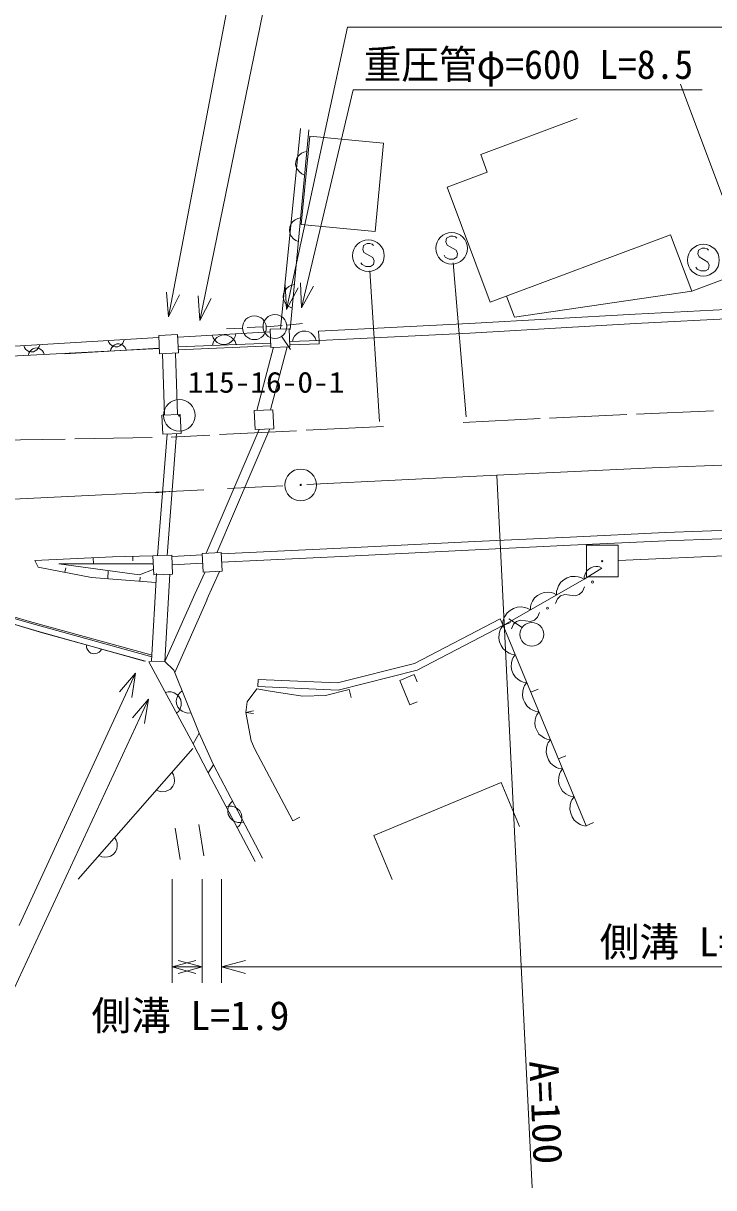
# Model space of a CAD drawing. Units: millimetres, scale not verified. Extents: x 40000 to 680000, y 20000 to 380000.
# Drawn here: x 449464 to 492996, y 243908 to 317355 of the extents above; entities that cross this region are included whole.
import ezdxf
from ezdxf.enums import TextEntityAlignment as Align

# ---------------------------------------------------------------- set-up
doc = ezdxf.new("R2010")
doc.units = ezdxf.units.MM
doc.header["$LTSCALE"] = 1000
doc.linetypes.add('CHAIN', pattern=[18.5, 12, -1.5, 3.5, -1.5])
for name, color, linetype, lineweight in [('M-BGD', 7, 'Continuous', 13), ('M-BGD-EXST', 7, 'Continuous', 13), ('M-BMK', 2, 'CHAIN', 13), ('M-BMK-ROW', 30, 'Continuous', 13), ('M-BMK-SRVR', 3, 'Continuous', 13), ('M-STR-HTXT', 7, 'Continuous', 13), ('M-STR-STRC', 7, 'Continuous', 13)]:
    doc.layers.add(name, color=color, linetype=linetype, lineweight=lineweight)
doc.styles.add('ＭＳ ゴシック', font='')
doc.styles.get('ＭＳ ゴシック').set_extended_font_data('MS Gothic')

msp = doc.modelspace()

# ---------------------------------------------------------------- linework, layer by layer
at = {"layer": 'M-BGD'}
for p, q in [((493896, 305538), (490892, 313519)), ((465690, 298090), (466941, 310711)), ((478306, 309070), (484392, 311344)), ((467471, 310627), (466292, 298031)), ((467525, 310230), (466983, 304659)), ((472170, 309800), (467525, 310230)), ((467160, 309232), (467002, 309156)), ((467345, 309275), (467160, 309232)), ((471655, 304227), (472170, 309800)), ((466659, 308706), (466636, 308467)), ((466735, 308880), (466659, 308706)), ((466839, 309021), (466735, 308880)), ((467002, 309156), (466839, 309021)), ((478719, 307964), (478306, 309070)), ((466636, 308467), (466679, 308282)), ((466679, 308282), (466755, 308125)), ((466755, 308125), (466890, 307961)), ((466890, 307961), (467031, 307858)), ((467031, 307858), (467205, 307781)), ((478719, 307964), (476180, 307012)), ((476180, 307012), (478900, 299757)), ((466446, 304822), (466342, 304681)), ((466609, 304957), (466446, 304822)), ((466767, 305033), (466609, 304957)), ((466952, 305076), (466767, 305033)), ((466266, 304507), (466243, 304268)), ((466243, 304268), (466286, 304084)), ((466342, 304681), (466266, 304507)), ((466286, 304084), (466362, 303926)), ((466983, 304659), (471655, 304227)), ((466362, 303926), (466497, 303763)), ((466497, 303763), (466638, 303659)), ((466638, 303659), (466812, 303582)), ((478900, 299757), (490265, 304004)), ((490265, 304004), (491608, 300450)), ((491608, 300450), (497979, 302857)), ((465949, 300482), (465873, 300309)), ((466053, 300623), (465949, 300482)), ((466216, 300758), (466053, 300623)), ((466374, 300834), (466216, 300758)), ((466559, 300877), (466374, 300834)), ((480433, 298812), (491608, 300450)), ((465873, 300309), (465850, 300070)), ((465850, 300070), (465893, 299885)), ((465893, 299885), (465969, 299727)), ((465969, 299727), (466104, 299564)), ((479935, 300144), (480433, 298812)), ((488038, 299008), (500723, 299668)), ((466104, 299564), (466245, 299460)), ((466245, 299460), (466419, 299384)), ((477576, 298414), (488035, 299008)), ((488069, 298409), (500754, 299069)), ((464582, 298202), (463583, 298162)), ((464781, 298212), (465778, 298292)), ((466077, 298311), (467071, 298416)), ((468086, 297946), (477580, 298414)), ((477610, 297815), (488069, 298409)), ((457979, 297526), (426053, 295631)), ((459190, 297719), (458002, 297665)), ((458002, 297665), (458055, 296516)), ((459243, 296570), (459190, 297719)), ((459229, 297562), (465008, 297898)), ((461370, 297686), (461440, 297510)), ((461440, 297510), (461539, 297366)), ((461664, 297527), (461520, 297371)), ((461810, 297623), (461664, 297527)), ((461987, 297691), (461810, 297623)), ((462227, 297701), (461987, 297691)), ((462409, 297649), (462227, 297701)), ((463284, 298123), (462284, 298082)), ((462563, 297565), (462409, 297649)), ((462719, 297421), (462563, 297565)), ((462737, 297435), (462818, 297590)), ((462818, 297590), (462867, 297774)), ((466234, 298093), (465034, 298061)), ((465034, 298061), (465065, 296914)), ((465752, 297610), (466312, 296782)), ((466264, 296946), (466234, 298093)), ((466488, 297465), (466435, 297283)), ((466572, 297618), (466488, 297465)), ((466716, 297774), (466572, 297618)), ((466863, 297869), (466716, 297774)), ((467040, 297936), (466863, 297869)), ((467280, 297945), (467040, 297936)), ((467462, 297892), (467280, 297945)), ((467616, 297808), (467462, 297892)), ((467771, 297664), (467616, 297808)), ((467867, 297517), (467771, 297664)), ((467933, 297340), (467867, 297517)), ((468086, 297946), (468116, 297346)), ((468116, 297346), (477610, 297815)), ((458040, 296846), (447705, 296318)), ((449498, 297023), (449545, 296905)), ((449545, 296905), (449611, 296809)), ((449611, 296809), (449717, 296715)), ((449973, 296754), (449878, 296649)), ((450070, 296819), (449973, 296754)), ((450187, 296865), (450070, 296819)), ((450347, 296874), (450187, 296865)), ((450220, 296685), (450316, 296751)), ((450316, 296751), (450410, 296856)), ((450469, 296840), (450347, 296874)), ((450410, 296856), (450464, 296960)), ((450464, 296960), (450497, 297082)), ((450572, 296785), (450469, 296840)), ((450677, 296690), (450572, 296785)), ((458031, 296862), (452083, 296498)), ((454819, 297339), (454866, 297221)), ((454866, 297221), (454932, 297125)), ((454932, 297125), (455038, 297031)), ((454990, 296810), (454957, 296689)), ((455045, 296913), (454990, 296810)), ((455038, 297031), (455141, 296977)), ((455140, 297018), (455045, 296913)), ((455237, 297083), (455140, 297018)), ((455141, 296977), (455264, 296944)), ((455355, 297129), (455237, 297083)), ((455264, 296944), (455423, 296954)), ((455514, 297138), (455355, 297129)), ((455423, 296954), (455541, 297001)), ((455636, 297104), (455514, 297138)), ((455541, 297001), (455637, 297067)), ((455739, 297049), (455636, 297104)), ((455637, 297067), (455731, 297172)), ((455731, 297172), (455785, 297276)), ((455844, 296954), (455739, 297049)), ((455785, 297276), (455818, 297398)), ((455909, 296857), (455844, 296954)), ((455955, 296740), (455909, 296857)), ((465045, 297189), (459221, 296944)), ((465045, 297189), (459221, 296944)), ((465053, 297009), (459229, 296765)), ((461436, 297217), (461384, 297035)), ((461520, 297371), (461436, 297217)), ((461539, 297366), (461697, 297225)), ((461697, 297225), (461852, 297144)), ((461852, 297144), (462035, 297094)), ((462035, 297094), (462275, 297108)), ((462275, 297108), (462451, 297178)), ((462451, 297178), (462596, 297277)), ((462596, 297277), (462737, 297435)), ((462815, 297275), (462719, 297421)), ((462883, 297098), (462815, 297275)), ((465240, 296918), (464197, 292937)), ((466094, 296941), (465054, 292972)), ((465065, 296914), (466264, 296946)), ((468116, 297346), (466252, 297276)), ((468116, 297346), (466252, 297276)), ((468123, 297147), (466260, 297076)), ((468116, 297346), (468123, 297147)), ((449717, 296715), (449820, 296661)), ((449823, 296546), (449789, 296425)), ((449820, 296661), (449943, 296628)), ((449878, 296649), (449823, 296546)), ((449943, 296628), (450102, 296638)), ((450102, 296638), (450220, 296685)), ((450742, 296593), (450677, 296690)), ((450788, 296476), (450742, 296593)), ((458055, 296516), (459243, 296570)), ((458365, 292647), (458237, 296522)), ((459184, 292674), (459056, 296549)), ((459352, 292687), (458193, 292630)), ((458193, 292630), (458253, 291431)), ((459412, 291489), (459352, 292687)), ((465202, 292979), (464026, 292926)), ((464026, 292926), (464080, 291727)), ((465256, 291780), (465202, 292979)), ((461001, 283927), (464336, 291739)), ((461669, 283963), (465001, 291769)), ((464080, 291727), (465256, 291780)), ((452103, 291132), (447228, 291053)), ((457584, 291221), (452710, 291139)), ((457933, 283772), (458530, 291445)), ((458253, 291431), (459412, 291489)), ((458536, 283795), (459134, 291475)), ((489944, 285227), (483936, 284952)), ((495956, 285460), (489944, 285227)), ((469936, 284265), (461941, 283889)), ((477934, 284669), (469936, 284265)), ((483936, 284952), (477934, 284669)), ((483961, 284433), (477960, 284149)), ((489968, 284707), (483961, 284433)), ((495976, 284940), (489968, 284707)), ((455090, 283705), (450196, 283467)), ((453867, 283645), (453885, 283260)), ((457638, 283760), (455090, 283705)), ((456364, 283732), (456370, 283445)), ((458831, 283807), (457638, 283760)), ((457638, 283760), (457685, 282561)), ((458878, 282608), (458831, 283807)), ((460739, 283823), (458843, 283718)), ((461934, 283977), (460736, 283913)), ((460736, 283913), (460800, 282725)), ((461998, 282790), (461934, 283977)), ((469961, 283746), (461966, 283369)), ((477960, 284149), (469961, 283746)), ((450196, 283467), (450398, 283057)), ((450398, 283057), (453772, 282400)), ((457628, 283251), (451705, 283265)), ((451705, 283265), (456793, 282557)), ((452085, 282728), (452140, 283011)), ((454786, 282322), (454825, 282831)), ((456793, 282557), (457658, 282901)), ((460767, 283303), (458871, 283199)), ((460800, 282725), (461998, 282790)), ((461841, 282781), (461034, 281010)), ((485936, 282993), (484826, 282287)), ((484995, 282826), (484905, 282676)), ((485113, 282932), (484995, 282826)), ((485244, 283015), (485113, 282932)), ((485390, 283077), (485244, 283015)), ((485563, 283095), (485390, 283077)), ((485693, 283085), (485563, 283095)), ((485801, 283061), (485693, 283085)), ((485936, 282993), (485801, 283061)), ((437731, 282756), (450363, 279013)), ((453772, 282400), (457828, 282089)), ((456814, 282167), (456833, 282413)), ((457552, 277151), (457872, 282649)), ((457685, 282561), (458878, 282608)), ((458380, 277102), (458701, 282601)), ((460900, 282718), (460279, 281355)), ((484826, 282287), (479714, 279373)), ((483367, 282100), (483218, 281877)), ((483556, 282254), (483367, 282100)), ((483765, 282372), (483556, 282254)), ((483993, 282457), (483765, 282372)), ((484261, 282471), (483993, 282457)), ((484459, 282446), (484261, 282471)), ((484623, 282401), (484459, 282446)), ((484826, 282287), (484623, 282401)), ((484860, 282555), (484836, 282447)), ((484836, 282447), (484840, 282295)), ((484905, 282676), (484860, 282555)), ((440754, 281861), (450681, 278917)), ((449835, 279534), (442150, 281795)), ((449862, 279630), (442187, 281888)), ((460279, 281355), (458380, 277102)), ((482080, 281378), (481882, 281265)), ((482297, 281458), (482080, 281378)), ((482552, 281471), (482297, 281458)), ((482740, 281448), (482552, 281471)), ((482896, 281405), (482740, 281448)), ((483089, 281297), (482896, 281405)), ((483094, 281530), (483089, 281297)), ((483139, 281693), (483094, 281530)), ((483218, 281877), (483139, 281693)), ((483340, 281250), (483601, 281325)), ((483601, 281325), (483929, 281286)), ((484257, 281247), (484518, 281322)), ((484518, 281322), (484714, 281511)), ((484714, 281511), (484843, 281814)), ((461064, 281004), (459010, 276404)), ((481443, 280577), (481438, 280356)), ((481486, 280733), (481443, 280577)), ((481561, 280907), (481486, 280733)), ((481703, 281119), (481561, 280907)), ((481882, 281265), (481703, 281119)), ((483015, 280757), (483144, 281061)), ((483144, 281061), (483340, 281250)), ((483929, 281286), (484257, 281247)), ((479830, 279946), (479750, 279762)), ((479979, 280169), (479830, 279946)), ((480168, 280322), (479979, 280169)), ((480376, 280441), (480168, 280322)), ((480605, 280525), (480376, 280441)), ((480873, 280540), (480605, 280525)), ((481071, 280515), (480873, 280540)), ((481235, 280470), (481071, 280515)), ((481438, 280356), (481235, 280470)), ((481703, 279703), (481892, 279886)), ((481892, 279886), (482018, 280181)), ((457561, 277398), (449835, 279534)), ((457587, 277495), (449862, 279630)), ((479540, 279788), (474126, 276978)), ((479749, 279384), (474289, 276550)), ((479576, 279186), (479511, 279029)), ((479540, 279788), (479714, 279373)), ((479714, 279373), (479576, 279186)), ((479706, 279598), (479700, 279365)), ((479750, 279762), (479706, 279598)), ((479714, 279373), (480176, 279565)), ((479714, 279373), (484953, 266742)), ((479714, 279373), (484953, 266742)), ((480909, 279236), (480083, 279801)), ((480245, 279155), (480370, 279450)), ((480370, 279450), (480560, 279633)), ((480560, 279633), (480813, 279706)), ((480813, 279706), (481131, 279668)), ((481131, 279668), (481449, 279630)), ((481449, 279630), (481703, 279703)), ((450363, 279013), (457112, 277128)), ((450681, 278917), (457161, 277112)), ((479461, 278835), (479442, 278567)), ((479442, 278567), (479497, 278330)), ((479511, 279029), (479461, 278835)), ((453439, 278148), (453446, 278022)), ((453446, 278022), (453477, 277910)), ((453477, 277910), (453546, 277786)), ((453546, 277786), (453626, 277702)), ((453626, 277702), (453731, 277631)), ((454124, 277626), (454247, 277695)), ((454247, 277695), (454332, 277775)), ((454332, 277775), (454403, 277880)), ((479497, 278330), (479589, 278109)), ((479589, 278109), (479718, 277902)), ((479718, 277902), (479921, 277727)), ((479921, 277727), (480093, 277625)), ((453731, 277631), (453885, 277588)), ((453885, 277588), (454012, 277595)), ((454012, 277595), (454124, 277626)), ((457384, 277083), (458380, 277102)), ((460167, 271900), (457384, 277083)), ((458380, 277102), (458954, 276543)), ((474126, 276978), (469275, 275749)), ((480093, 277625), (480250, 277560)), ((480240, 277015), (480222, 276760)), ((480287, 277199), (480240, 277015)), ((480250, 277560), (480480, 277526)), ((480349, 277348), (480287, 277199)), ((480480, 277526), (480349, 277348)), ((458954, 276543), (460544, 272570)), ((474289, 276550), (469322, 275291)), ((474102, 276288), (473197, 275911)), ((474102, 276288), (474295, 275826)), ((480222, 276760), (480274, 276535)), ((480274, 276535), (480362, 276324)), ((480362, 276324), (480484, 276128)), ((464268, 275970), (464248, 275516)), ((469322, 275291), (464248, 275516)), ((469275, 275749), (464268, 275970)), ((473197, 275911), (473839, 274356)), ((480484, 276128), (480677, 275962)), ((480677, 275962), (480840, 275865)), ((480840, 275865), (480989, 275803)), ((480989, 275803), (481208, 275771)), ((481070, 275583), (481005, 275426)), ((481208, 275771), (481070, 275583)), ((458608, 275184), (458421, 275152)), ((458783, 275176), (458608, 275184)), ((458986, 275115), (458783, 275176)), ((459136, 275025), (458986, 275115)), ((459136, 274796), (459109, 274623)), ((459274, 274895), (459136, 275025)), ((459220, 274991), (459136, 274796)), ((459326, 275130), (459220, 274991)), ((459388, 274684), (459274, 274895)), ((459471, 275253), (459326, 275130)), ((464180, 275385), (463583, 274552)), ((465040, 275236), (464180, 275385)), ((467058, 274906), (465040, 275236)), ((468514, 274963), (467058, 274906)), ((470016, 275323), (468514, 274963)), ((470016, 275323), (470132, 274837)), ((480955, 275233), (480936, 274965)), ((480936, 274965), (480991, 274728)), ((481005, 275426), (480955, 275233)), ((480991, 274728), (481083, 274506)), ((481460, 275163), (481922, 275354)), ((459109, 274623), (459120, 274434)), ((459120, 274434), (459209, 274211)), ((459131, 273831), (459261, 273969)), ((459209, 274211), (459331, 274066)), ((459261, 273969), (459350, 274119)), ((459331, 274066), (459471, 273960)), ((459350, 274119), (459412, 274322)), ((459420, 274497), (459388, 274684)), ((459412, 274322), (459420, 274497)), ((459471, 273960), (459666, 273877)), ((463583, 274552), (463491, 273889)), ((463491, 273889), (463982, 273983)), ((473839, 274356), (474301, 274547)), ((481083, 274506), (481212, 274300)), ((481212, 274300), (481415, 274124)), ((481415, 274124), (481587, 274022)), ((481587, 274022), (481744, 273957)), ((459666, 273877), (459838, 273849)), ((459838, 273849), (460028, 273860)), ((463491, 273889), (463987, 273821)), ((463491, 273889), (463834, 272097)), ((481734, 273412), (481716, 273158)), ((481781, 273596), (481734, 273412)), ((481744, 273957), (481975, 273923)), ((481843, 273745), (481781, 273596)), ((481975, 273923), (481843, 273745)), ((460167, 271900), (460544, 272570)), ((461463, 270573), (460544, 272570)), ((481716, 273158), (481768, 272933)), ((481768, 272933), (481856, 272722)), ((481856, 272722), (481978, 272526)), ((481978, 272526), (482171, 272359)), ((460167, 271900), (461128, 270079)), ((463834, 272097), (464056, 271561)), ((482171, 272359), (482334, 272262)), ((482334, 272262), (482483, 272201)), ((482499, 271824), (482449, 271630)), ((482483, 272201), (482702, 272168)), ((482564, 271981), (482499, 271824)), ((482702, 272168), (482564, 271981)), ((452923, 263360), (460151, 271619)), ((464056, 271561), (466452, 267044)), ((482449, 271630), (482430, 271362)), ((482430, 271362), (482485, 271125)), ((482485, 271125), (482577, 270904)), ((483207, 270953), (483669, 271144)), ((461128, 270079), (461463, 270573)), ((461463, 270573), (464544, 264695)), ((482577, 270904), (482706, 270697)), ((482706, 270697), (482909, 270522)), ((482909, 270522), (483081, 270420)), ((483081, 270420), (483238, 270355)), ((483238, 270355), (483469, 270321)), ((483469, 270321), (483337, 270143)), ((458934, 269955), (458838, 270118)), ((458987, 269788), (458934, 269955)), ((458970, 269404), (459001, 269576)), ((459001, 269576), (458987, 269788)), ((464084, 264485), (461128, 270079)), ((483228, 269810), (483210, 269555)), ((483210, 269555), (483262, 269330)), ((483275, 269994), (483228, 269810)), ((483337, 270143), (483275, 269994)), ((457850, 268990), (458025, 268916)), ((458025, 268916), (458197, 268885)), ((458197, 268885), (458409, 268899)), ((458409, 268899), (458575, 268953)), ((458575, 268953), (458739, 269049)), ((458739, 269049), (458897, 269229)), ((458897, 269229), (458970, 269404)), ((471565, 266122), (479593, 269460)), ((479593, 269460), (480745, 266690)), ((483262, 269330), (483350, 269120)), ((483350, 269120), (483472, 268924)), ((483472, 268924), (483665, 268757)), ((462524, 268162), (462433, 268012)), ((462656, 268298), (462524, 268162)), ((483665, 268757), (483828, 268660)), ((483828, 268660), (483977, 268598)), ((483993, 268221), (483943, 268028)), ((483977, 268598), (484197, 268566)), ((484058, 268378), (483993, 268221)), ((484197, 268566), (484058, 268378)), ((462443, 267976), (462256, 267945)), ((462370, 267810), (462360, 267635)), ((462360, 267635), (462390, 267448)), ((462433, 268012), (462370, 267810)), ((462390, 267448), (462502, 267235)), ((462618, 267966), (462443, 267976)), ((462820, 267904), (462618, 267966)), ((462970, 267813), (462820, 267904)), ((463107, 267682), (462970, 267813)), ((463219, 267470), (463107, 267682)), ((463250, 267283), (463219, 267470)), ((483943, 268028), (483925, 267760)), ((483925, 267760), (483980, 267523)), ((483980, 267523), (484071, 267301)), ((460850, 264842), (460537, 266818)), ((462502, 267235), (462638, 267104)), ((462638, 267104), (462788, 267013)), ((462788, 267013), (462990, 266950)), ((462957, 266619), (463088, 266756)), ((462990, 266950), (463165, 266939)), ((463088, 266756), (463178, 266905)), ((463165, 266939), (463352, 266970)), ((463178, 266905), (463241, 267108)), ((463241, 267108), (463250, 267283)), ((466452, 267044), (466894, 267278)), ((484071, 267301), (484200, 267095)), ((484200, 267095), (484403, 266919)), ((484403, 266919), (484575, 266817)), ((484575, 266817), (484732, 266753)), ((484732, 266753), (484963, 266718)), ((484953, 266742), (485415, 266934)), ((455320, 265825), (455224, 265989)), ((459036, 266580), (459348, 264605)), ((472717, 263352), (471565, 266122)), ((455283, 265100), (455356, 265275)), ((455373, 265659), (455320, 265825)), ((455356, 265275), (455387, 265447)), ((455387, 265447), (455373, 265659)), ((454236, 264860), (454411, 264787)), ((454411, 264787), (454583, 264756)), ((454583, 264756), (454795, 264770)), ((454795, 264770), (454961, 264823)), ((454961, 264823), (455125, 264919)), ((455125, 264919), (455283, 265100))]:
    msp.add_line(p, q, dxfattribs=at)
for centre, radius in [((465331, 298231), 750), ((464033, 298153), 750), ((485358, 282112), 66), ((482516, 280469), 64), ((481527, 278812), 750)]:
    msp.add_circle(centre, radius, dxfattribs=at)
at = {"layer": 'M-BGD-EXST'}
for p, q in [((471146, 303455), (470906, 303335)), ((471306, 303455), (471146, 303455)), ((471466, 303415), (471306, 303455)), ((471546, 303335), (471466, 303415)), ((476152, 303804), (476112, 303564)), ((476112, 303564), (476192, 303364)), ((476392, 303924), (476152, 303804)), ((476192, 303364), (476752, 303044)), ((476552, 303924), (476392, 303924)), ((476712, 303884), (476552, 303924)), ((476792, 303804), (476712, 303884)), ((470906, 303335), (470866, 303095)), ((470866, 303095), (470946, 302895)), ((470946, 302895), (471506, 302575)), ((476072, 302604), (475992, 302724)), ((476312, 302484), (476072, 302604)), ((476792, 302604), (476592, 302484)), ((476752, 303044), (476832, 302844)), ((476832, 302844), (476792, 302604)), ((492030, 303054), (491990, 302814)), ((491990, 302814), (492070, 302614)), ((492270, 303174), (492030, 303054)), ((492070, 302614), (492630, 302294)), ((492430, 303174), (492270, 303174)), ((492590, 303134), (492430, 303174)), ((492670, 303054), (492590, 303134)), ((470826, 302135), (470746, 302255)), ((471066, 302015), (470826, 302135)), ((471346, 302015), (471066, 302015)), ((471546, 302135), (471346, 302015)), ((471506, 302575), (471586, 302375)), ((471586, 302375), (471546, 302135)), ((476592, 302484), (476312, 302484)), ((477397, 292531), (476566, 302249)), ((491950, 301854), (491870, 301974)), ((492630, 302294), (492710, 302094)), ((492710, 302094), (492670, 301854)), ((471916, 292240), (471321, 301734)), ((492190, 301734), (491950, 301854)), ((492470, 301734), (492190, 301734)), ((492670, 301854), (492470, 301734))]:
    msp.add_line(p, q, dxfattribs=at)
for centre in [(476472, 303164), (471226, 302695), (492350, 302414)]:
    msp.add_circle(centre, 1000, dxfattribs=at)
at = {"layer": 'M-BMK'}
for p, q in [((479319, 288851), (283098, 279108)), ((458863, 287835), (457804, 287736))]:
    msp.add_line(p, q, dxfattribs=at)
msp.add_lwpolyline([(479319, 288851), (489108, 289322), (498900, 289698), (508698, 289886), (518497, 289792), (523294, 289614), (528086, 289335), (529283, 289248)], dxfattribs=at)
at = {"layer": 'M-BMK-ROW'}
for p, q in [((484965, 282430), (484965, 284430)), ((484965, 284430), (486965, 284430)), ((486965, 284430), (486965, 282430)), ((486965, 283474), (497955, 283956)), ((486965, 282430), (484965, 282430))]:
    msp.add_line(p, q, dxfattribs=at)
msp.add_circle((485965, 283430), 40, dxfattribs=at)
at = {"layer": 'M-BMK-SRVR'}
for centre, radius in [((459300, 292624), 1000), ((459300, 292624), 40), ((466953, 288237), 1000), ((466953, 288237), 40)]:
    msp.add_circle(centre, radius, dxfattribs=at)
at = {"layer": 'M-STR-HTXT'}
for p, q in [((458622, 298836), (463743, 325718)), ((460601, 298603), (465256, 321412)), ((466070, 299301), (469911, 317106)), ((469911, 317106), (507927, 317106)), ((467001, 299417), (470260, 313150)), ((470260, 313150), (492277, 313150)), ((466070, 299301), (465976, 300856)), ((466797, 300679), (466070, 299301)), ((467001, 299417), (466939, 300974)), ((467756, 300780), (467001, 299417)), ((458622, 298836), (458490, 300388)), ((459316, 300230), (458622, 298836)), ((460601, 298603), (460489, 300156)), ((461312, 299989), (460601, 298603)), ((479319, 288851), (481551, 243908)), ((456544, 276367), (449197, 260447)), ((455534, 275181), (456544, 276367)), ((456544, 276367), (456297, 274829)), ((457361, 274734), (448891, 256467)), ((456349, 273550), (457361, 274734)), ((457361, 274734), (457111, 273196)), ((458843, 263364), (458843, 256830)), ((460739, 256830), (460739, 263364)), ((461966, 263364), (461966, 256830)), ((458843, 257830), (460343, 258250)), ((460343, 257410), (458843, 257830)), ((458843, 257830), (460739, 257830)), ((459239, 258250), (460739, 257830)), ((460739, 257830), (459239, 257410)), ((461966, 257830), (463466, 258250)), ((463466, 257410), (461966, 257830)), ((461966, 257830), (524588, 257830))]:
    msp.add_line(p, q, dxfattribs=at)
at = {"layer": 'M-STR-STRC'}
for p, q in [((482051, 292429), (477195, 292180)), ((487520, 292683), (482649, 292453)), ((492973, 292906), (488118, 292706)), ((466699, 291652), (461826, 291410)), ((472170, 291928), (467305, 291681)), ((461229, 291385), (458792, 291259))]:
    msp.add_line(p, q, dxfattribs=at)

# ---------------------------------------------------------------- texts
at = {"layer": 'M-BMK-SRVR', "style": 'ＭＳ ゴシック', "width": 1.1}
msp.add_text('115-16-0-1', height=1320, dxfattribs=at).set_placement((459831, 293657), align=Align.BOTTOM_LEFT)
at = {"layer": 'M-STR-HTXT', "style": 'ＭＳ ゴシック', "width": 0.95}
msp.add_text('重圧管φ=600 L=8.5', height=1833, dxfattribs=at).set_placement((470927, 313298), align=Align.BOTTOM_LEFT)
at = {"layer": 'M-STR-HTXT', "style": 'ＭＳ ゴシック'}
for s, p in [('側溝 L=62.7', (485806, 257945)), ('側溝 L=1.9', (453759, 253299))]:
    msp.add_text(s, height=1833, dxfattribs=at).set_placement(p, align=Align.BOTTOM_LEFT)
at = {"layer": 'M-STR-HTXT', "style": 'ＭＳ ゴシック', "width": 1.05}
msp.add_text('A=100', height=1833, rotation=272.5, dxfattribs=at).set_placement((480818, 251863), align=Align.BOTTOM_LEFT)

doc.saveas('drawing.dxf')
